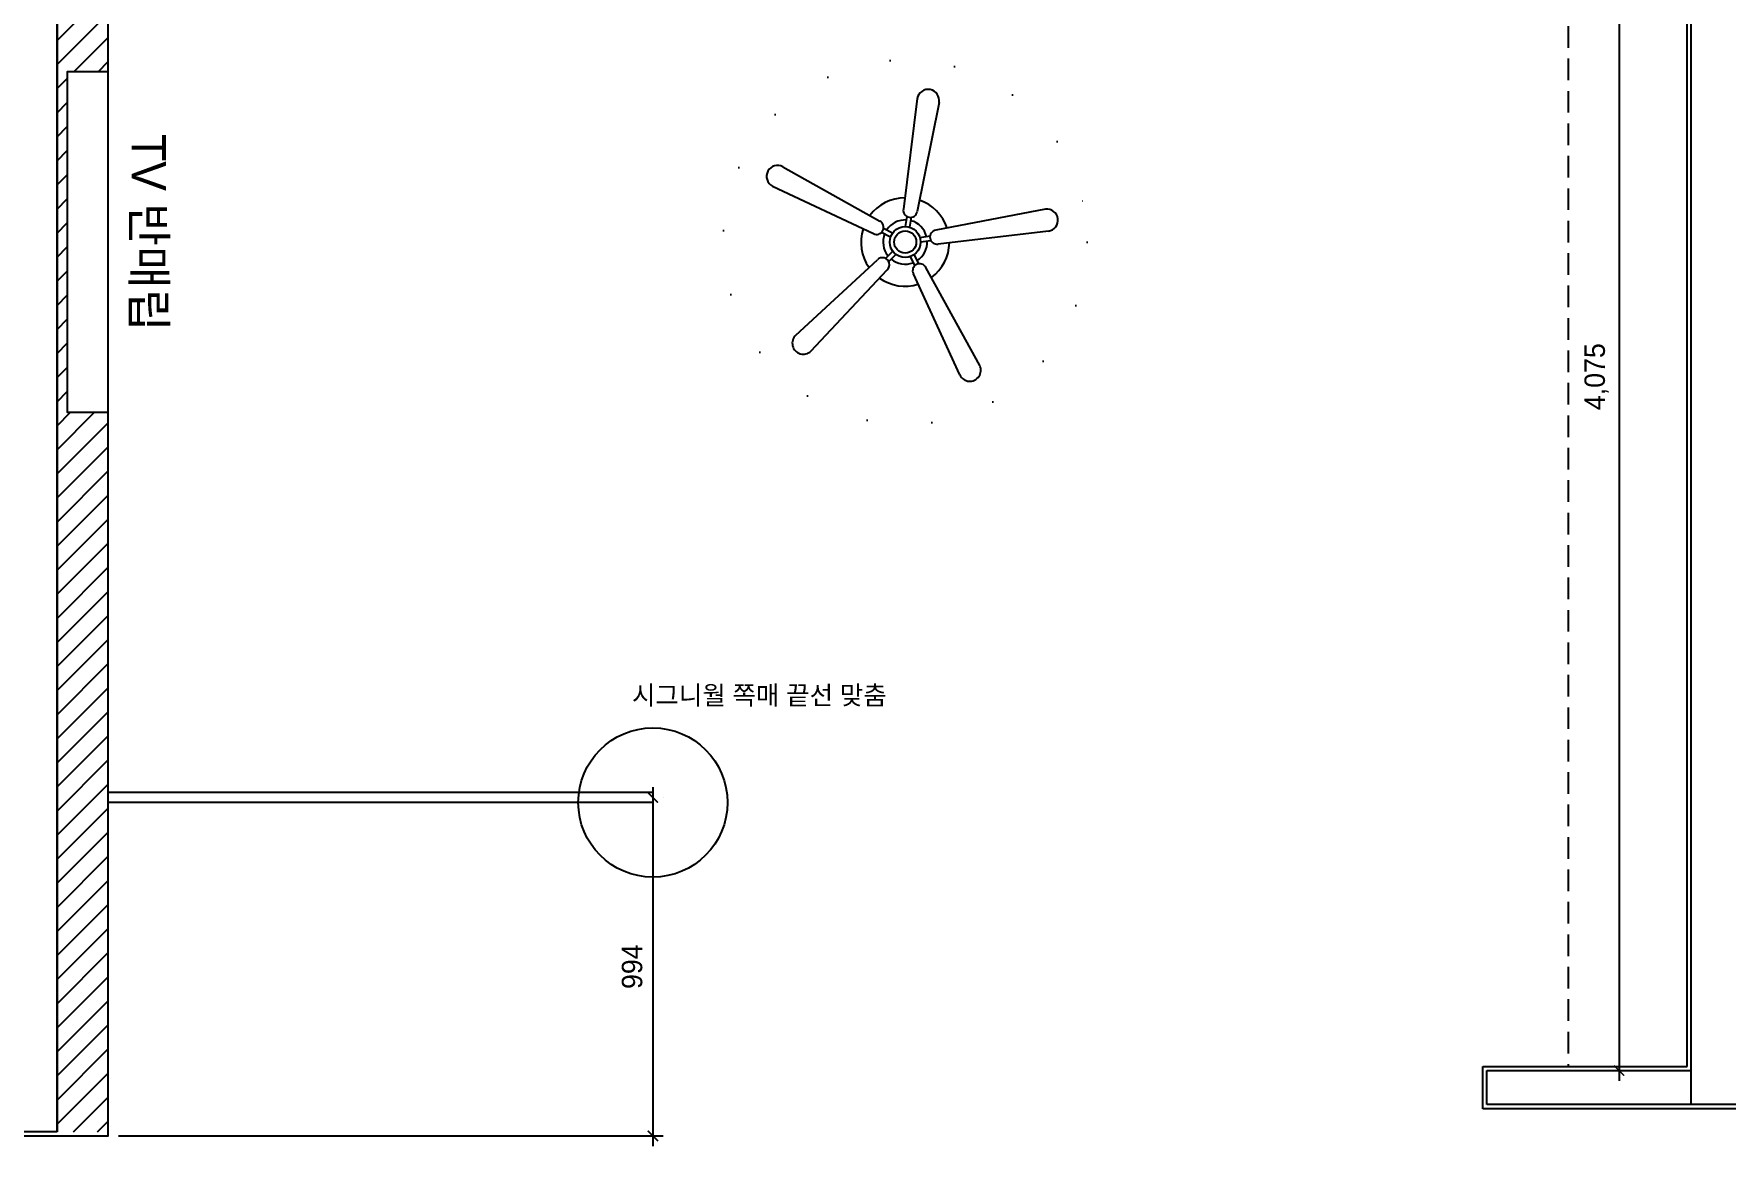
# Model space of a CAD drawing. Header units: millimetres. Extents: x -551172 to 232469, y -3435 to 261611.
# Drawn here: x 32533 to 37504, y 106763 to 110029 of the extents above; entities that cross this region are included whole.
import ezdxf

# ---------------------------------------------------------------- set-up
doc = ezdxf.new("R2010")
doc.units = ezdxf.units.MM
doc.header["$LTSCALE"] = 10
doc.header["$PDMODE"] = 3
doc.linetypes.add('DOT', pattern=[6.35, 0, -6.35])
doc.linetypes.add('HIDDEN', pattern=[9.525, 6.35, -3.175])
doc.layers.get('DEFPOINTS').update_dxf_attribs({"color": 248})
for name, color, linetype in [('0-ELC TEXT', 7, 'Continuous'), ('03-WAL NEW', 3, 'Continuous'), ('06-FUR', 6, 'Continuous'), ('06-LIGHT', 4, 'Continuous'), ('08-HAT', 8, 'Continuous'), ('C-FIN', 5, 'Continuous'), ('C-HAT', 251, 'Continuous'), ('F-FIN', 5, 'Continuous'), ('F-PAT', 250, 'Continuous'), ('도면층2', 2, 'Continuous')]:
    doc.layers.add(name, color=color, linetype=linetype)
doc.styles.add('HY 울릉도 L', font='')
doc.styles.add('코레일둥고', font='Korail_Round_Gothic_Medium.ttf')
doc.styles.get('HY 울릉도 L').set_extended_font_data('HY울릉도L')
doc.linetypes.add('ZIGZAG', pattern='A,0.0001,-0.2,[131,ltypeshp.shx,S=0.2,R=0,X=-0.2,Y=0],-0.4,[131,ltypeshp.shx,S=0.2,R=180,X=0.2,Y=0],-0.2', length=0.8001)
doc.dimstyles.new('30', dxfattribs={"dimscale": 30, "dimtxt": 2, "dimasz": 1, "dimexe": 1, "dimexo": 1, "dimgap": 1, "dimtad": 1, "dimdec": 0, "dimrnd": 0.05, "dimdsep": 46, "dimlunit": 6, "dimtxsty": 'HY 울릉도 L', "dimblk": 'ARCHTICK', "dimcen": 2.5, "dimdle": 1, "dimclrd": 133, "dimclre": 133, "dimclrt": 30, "dimadec": 0, "dimazin": 0, "dimtfac": 1, "dimtdec": 0, "dimtix": 1, "dimtmove": 2, "dimatfit": 3, "dimldrblk": 'ARCHTICK', "dimfxl": 1, "dimlwd": -1, "dimlwe": -1, "dimarcsym": 0})

# ---------------------------------------------------------------- blocks, each defined once
blk = doc.blocks.new('CELILNGPAN')
at = {"layer": '06-FUR', "color": 6}
for p, q in [((48717.2, -3709.4), (48676.4, -4034.6)), ((48781.1, -3721), (48717.1, -4041.2)), ((48322.4, -3909.7), (48607.1, -4069.5)), ((48291.6, -3966.9), (48588.2, -4106.2)), ((48682.4, -4085.6), (48687.2, -4056.2)), ((48695.2, -4087.7), (48700, -4058.3)), ((49093.7, -4034.6), (48771.7, -4096.2)), ((48638.6, -4116.2), (48612.1, -4102.6)), ((48644.6, -4104.7), (48618.1, -4091.1)), ((48725.1, -4117.8), (48754.5, -4113.2)), ((49102.3, -4098.9), (48778, -4137)), ((48645.1, -4158.1), (48623.9, -4179.1)), ((48654.2, -4167.3), (48633.1, -4188.3)), ((48696.1, -4174.1), (48709.5, -4200.7)), ((48707.7, -4168.3), (48721.1, -4194.9)), ((48727, -4130.6), (48756.5, -4126)), ((48360.1, -4404.3), (48600.1, -4182.9)), ((48404.9, -4451.3), (48629.1, -4212.2)), ((48842.1, -4521.2), (48705.7, -4224.6)), ((48900.6, -4493.1), (48742.5, -4206))]:
    blk.add_line(p, q, dxfattribs=at)
for radius in [45.4, 32.5]:
    blk.add_circle((48681.6, -4131), radius, dxfattribs=at)
for centre, radius, start, end in [((48749.2, -3715.2), 32.5, 349.67, 169.67), ((48307, -3938.3), 32.5, 61.67, 241.67), ((48681.6, -4131), 129.8, 90.4651, 143.078), ((48681.6, -4131), 129.8, 18.4651, 71.078), ((48597.7, -4087.9), 20.6, 242.7734, 62.7734), ((48681.6, -4131), 64.9, 86.5125, 147.0342), ((48696.7, -4037.9), 20.6, 170.7734, 350.7734), ((48681.6, -4131), 64.9, 14.5125, 75.0342), ((49098, -4066.8), 32.5, 277.67, 97.67), ((48681.6, -4131), 129.8, 162.4651, 215.078), ((48681.6, -4131), 64.9, 158.5125, 219.0342), ((48774.9, -4116.6), 20.6, 98.7734, 278.7734), ((48681.6, -4131), 64.9, 302.5125, 3.0342), ((48681.6, -4131), 129.8, 306.4651, 359.078), ((48614.6, -4197.5), 20.6, 314.7734, 134.7734), ((48681.6, -4131), 64.9, 230.5125, 291.0342), ((48724.1, -4215.3), 20.6, 26.7734, 206.7734), ((48681.6, -4131), 129.8, 234.4651, 287.078), ((48382.5, -4427.8), 32.5, 133.67, 313.67), ((48871.4, -4507.2), 32.5, 205.67, 25.67)]:
    blk.add_arc(centre, radius, start, end, dxfattribs=at)
blk = doc.blocks.new('_ArchTick')
at = {"color": 0, "linetype": 'ByBlock', "const_width": 0.15}
blk.add_lwpolyline([(-0.5, -0.5), (0.5, 0.5)], dxfattribs=at)
blk = doc.blocks.new('*D1421')
at = {"layer": '06-FUR', "color": 133, "transparency": 16777216}
for p, q in [((37189.4, 111090.3), (37189.4, 106955.3)), ((37219.4, 111060.3), (37219.4, 111060.3)), ((37219.4, 106985.3), (37219.4, 106985.3))]:
    blk.add_line(p, q, dxfattribs=at)
at = {"layer": 'DEFPOINTS', "color": 0, "transparency": 16777216}
for p in [(37189.4, 111060.3), (37189.4, 106985.3), (37189.4, 106985.3)]:
    blk.add_point(p, dxfattribs=at)
at = {"layer": '06-FUR', "color": 133, "transparency": 16777216, "xscale": 30, "yscale": 30, "zscale": 30}
for p, rotation in [((37189.4, 111060.3), 90), ((37189.4, 106985.3), 270)]:
    blk.add_blockref('_ArchTick', p, dxfattribs=dict(at, rotation=rotation))
at = {"layer": '06-FUR', "color": 30, "transparency": 16777216, "insert": (37123.4, 109022.8), "char_height": 60, "attachment_point": 5, "rotation": 90, "style": 'HY 울릉도 L'}
blk.add_mtext('4,075', dxfattribs=at)
blk = doc.blocks.new('*D1543')
at = {"layer": '06-FUR', "color": 133, "transparency": 16777216}
for p, q in [((34351.4, 107817), (34351.4, 106763.3)), ((34381.4, 107787), (34381.4, 107787)), ((32781.4, 106793.3), (34381.4, 106793.3))]:
    blk.add_line(p, q, dxfattribs=at)
at = {"layer": 'DEFPOINTS', "color": 0, "transparency": 16777216}
for p in [(34351.4, 107787), (32751.4, 106793.3), (34351.4, 106793.3)]:
    blk.add_point(p, dxfattribs=at)
at = {"layer": '06-FUR', "color": 133, "transparency": 16777216, "xscale": 30, "yscale": 30, "zscale": 30}
for p, rotation in [((34351.4, 107787), 90), ((34351.4, 106793.3), 270)]:
    blk.add_blockref('_ArchTick', p, dxfattribs=dict(at, rotation=rotation))
at = {"layer": '06-FUR', "color": 30, "transparency": 16777216, "insert": (34290.6, 107290.2), "char_height": 60, "attachment_point": 5, "rotation": 90, "style": 'HY 울릉도 L'}
blk.add_mtext('994', dxfattribs=at)

msp = doc.modelspace()

# ---------------------------------------------------------------- hatches: boundary and pattern name
at = {"layer": 'C-HAT'}
h = msp.add_hatch(dxfattribs=at)
h.set_pattern_fill('_USER', color=256, scale=50, angle=45, pattern_type=0)
h.set_pattern_definition([(45, (-143760, 19350), (-35.355339, 35.355339), [])])
h.paths.add_polyline_path([(32751.4, 112115.3), (32641.4, 112115.3), (32601.4, 112115.3), (32601.4, 111855.3), (32601.4, 110770), (32651.4, 110755.3), (32751.4, 110755.3)])
h.paths.add_polyline_path([(32751.4, 110755.3), (32601.4, 110755.3), (32601.4, 106805.3), (32751.4, 106805.3), (32751.4, 108918.1), (32631.4, 108918.1), (32631.4, 109918.1), (32751.4, 109918.1)])

# ---------------------------------------------------------------- linework, layer by layer
at = {"layer": '0-ELC TEXT', "color": 240, "linetype": 'ZIGZAG', "ltscale": 5, "true_color": 0xed1f24}
msp.add_circle((34351.4, 107772.3), 219.1, dxfattribs=at)
at = {"layer": '03-WAL NEW'}
for p, q in [((36801.4, 106885.3), (36801.4, 106985.3)), ((36801.4, 106985.3), (37401.4, 106985.3)), ((37401.4, 106885.3), (36801.4, 106885.3))]:
    msp.add_line(p, q, dxfattribs=at)
msp.add_lwpolyline([(32751.4, 109918.1), (32631.4, 109918.1), (32631.4, 108918.1), (32751.4, 108918.1)], dxfattribs=at)
at = {"layer": '06-FUR'}
for p, q in [((32751.4, 107802.3), (34351.4, 107802.3)), ((34351.4, 107772.3), (32751.4, 107772.3)), ((34351.4, 107772.3), (34351.4, 107742.3))]:
    msp.add_line(p, q, dxfattribs=at)
at = {"layer": '08-HAT', "linetype": 'DOT', "ltscale": 3}
msp.add_circle((35092.5, 109418.1), 535, dxfattribs=at)
at = {"layer": 'C-FIN'}
msp.add_lwpolyline([(32751.4, 109918.1), (32631.4, 109918.1), (32631.4, 108918.1), (32751.4, 108918.1)], close=True, dxfattribs=at)
at = {"layer": 'F-FIN'}
for p, q in [((37389.4, 106997.3), (37389.4, 112103.3)), ((36789.4, 106873.3), (36789.4, 106997.3)), ((36789.4, 106997.3), (37389.4, 106997.3)), ((37401.4, 106873.3), (36789.4, 106873.3)), ((37601.4, 106873.3), (37389.4, 106873.3))]:
    msp.add_line(p, q, dxfattribs=at)
for points in [[(32401.4, 106793.3), (32751.4, 106793.3), (32751.4, 110755.3)], [(32601.4, 110755.3), (32601.4, 106805.3)]]:
    msp.add_lwpolyline(points, dxfattribs=at)
at = {"layer": 'F-PAT', "color": 8, "linetype": 'HIDDEN'}
for p, q in [((37189.4, 111059.3), (37189.4, 106997.3)), ((37039.4, 110909.3), (37039.4, 106997.3))]:
    msp.add_line(p, q, dxfattribs=at)
at = {"layer": '도면층2'}
for p, q in [((37401.4, 106885.3), (37401.4, 112115.3)), ((32601.4, 106805.3), (32601.4, 110755.3)), ((37601.4, 106885.3), (37401.4, 106885.3)), ((32601.4, 106805.3), (32401.4, 106805.3))]:
    msp.add_line(p, q, dxfattribs=at)

# ---------------------------------------------------------------- block references
at = {"layer": '06-LIGHT'}
msp.add_blockref('CELILNGPAN', (-13589.1, 113549.1), dxfattribs=at)

# ---------------------------------------------------------------- texts
at = {"layer": '0-ELC TEXT', "style": '코레일둥고'}
msp.add_text('TV 반매립', height=100, rotation=270, dxfattribs=at).set_placement((32820.9, 109735.4))
at = {"layer": '0-ELC TEXT', "color": 240, "ltscale": 5, "true_color": 0xed1f24, "style": '코레일둥고'}
msp.add_text('시그니월 쪽매 끝선 맞춤', height=54.865, dxfattribs=at).set_placement((34290, 108060))

# ---------------------------------------------------------------- dimensions: what is measured, and where the dimension line sits
at = {"layer": '06-FUR'}
for base, p1, p2, picture, middle in [((37189.4, 106985.3), (37189.4, 111060.3), (37189.4, 106985.3), '*D1421', (37123.4, 109022.8)), ((34351.4, 106793.3), (34351.4, 107787), (32751.4, 106793.3), '*D1543', (34290.6, 107290.2))]:
    dim = msp.add_linear_dim(base=base, p1=p1, p2=p2, angle=90, dimstyle='30', override={"dimfxl": 1.25}, dxfattribs=at)
    dim.commit()
    dim.dimension.update_dxf_attribs({"geometry": picture, "text_midpoint": middle})

doc.saveas('drawing.dxf')
